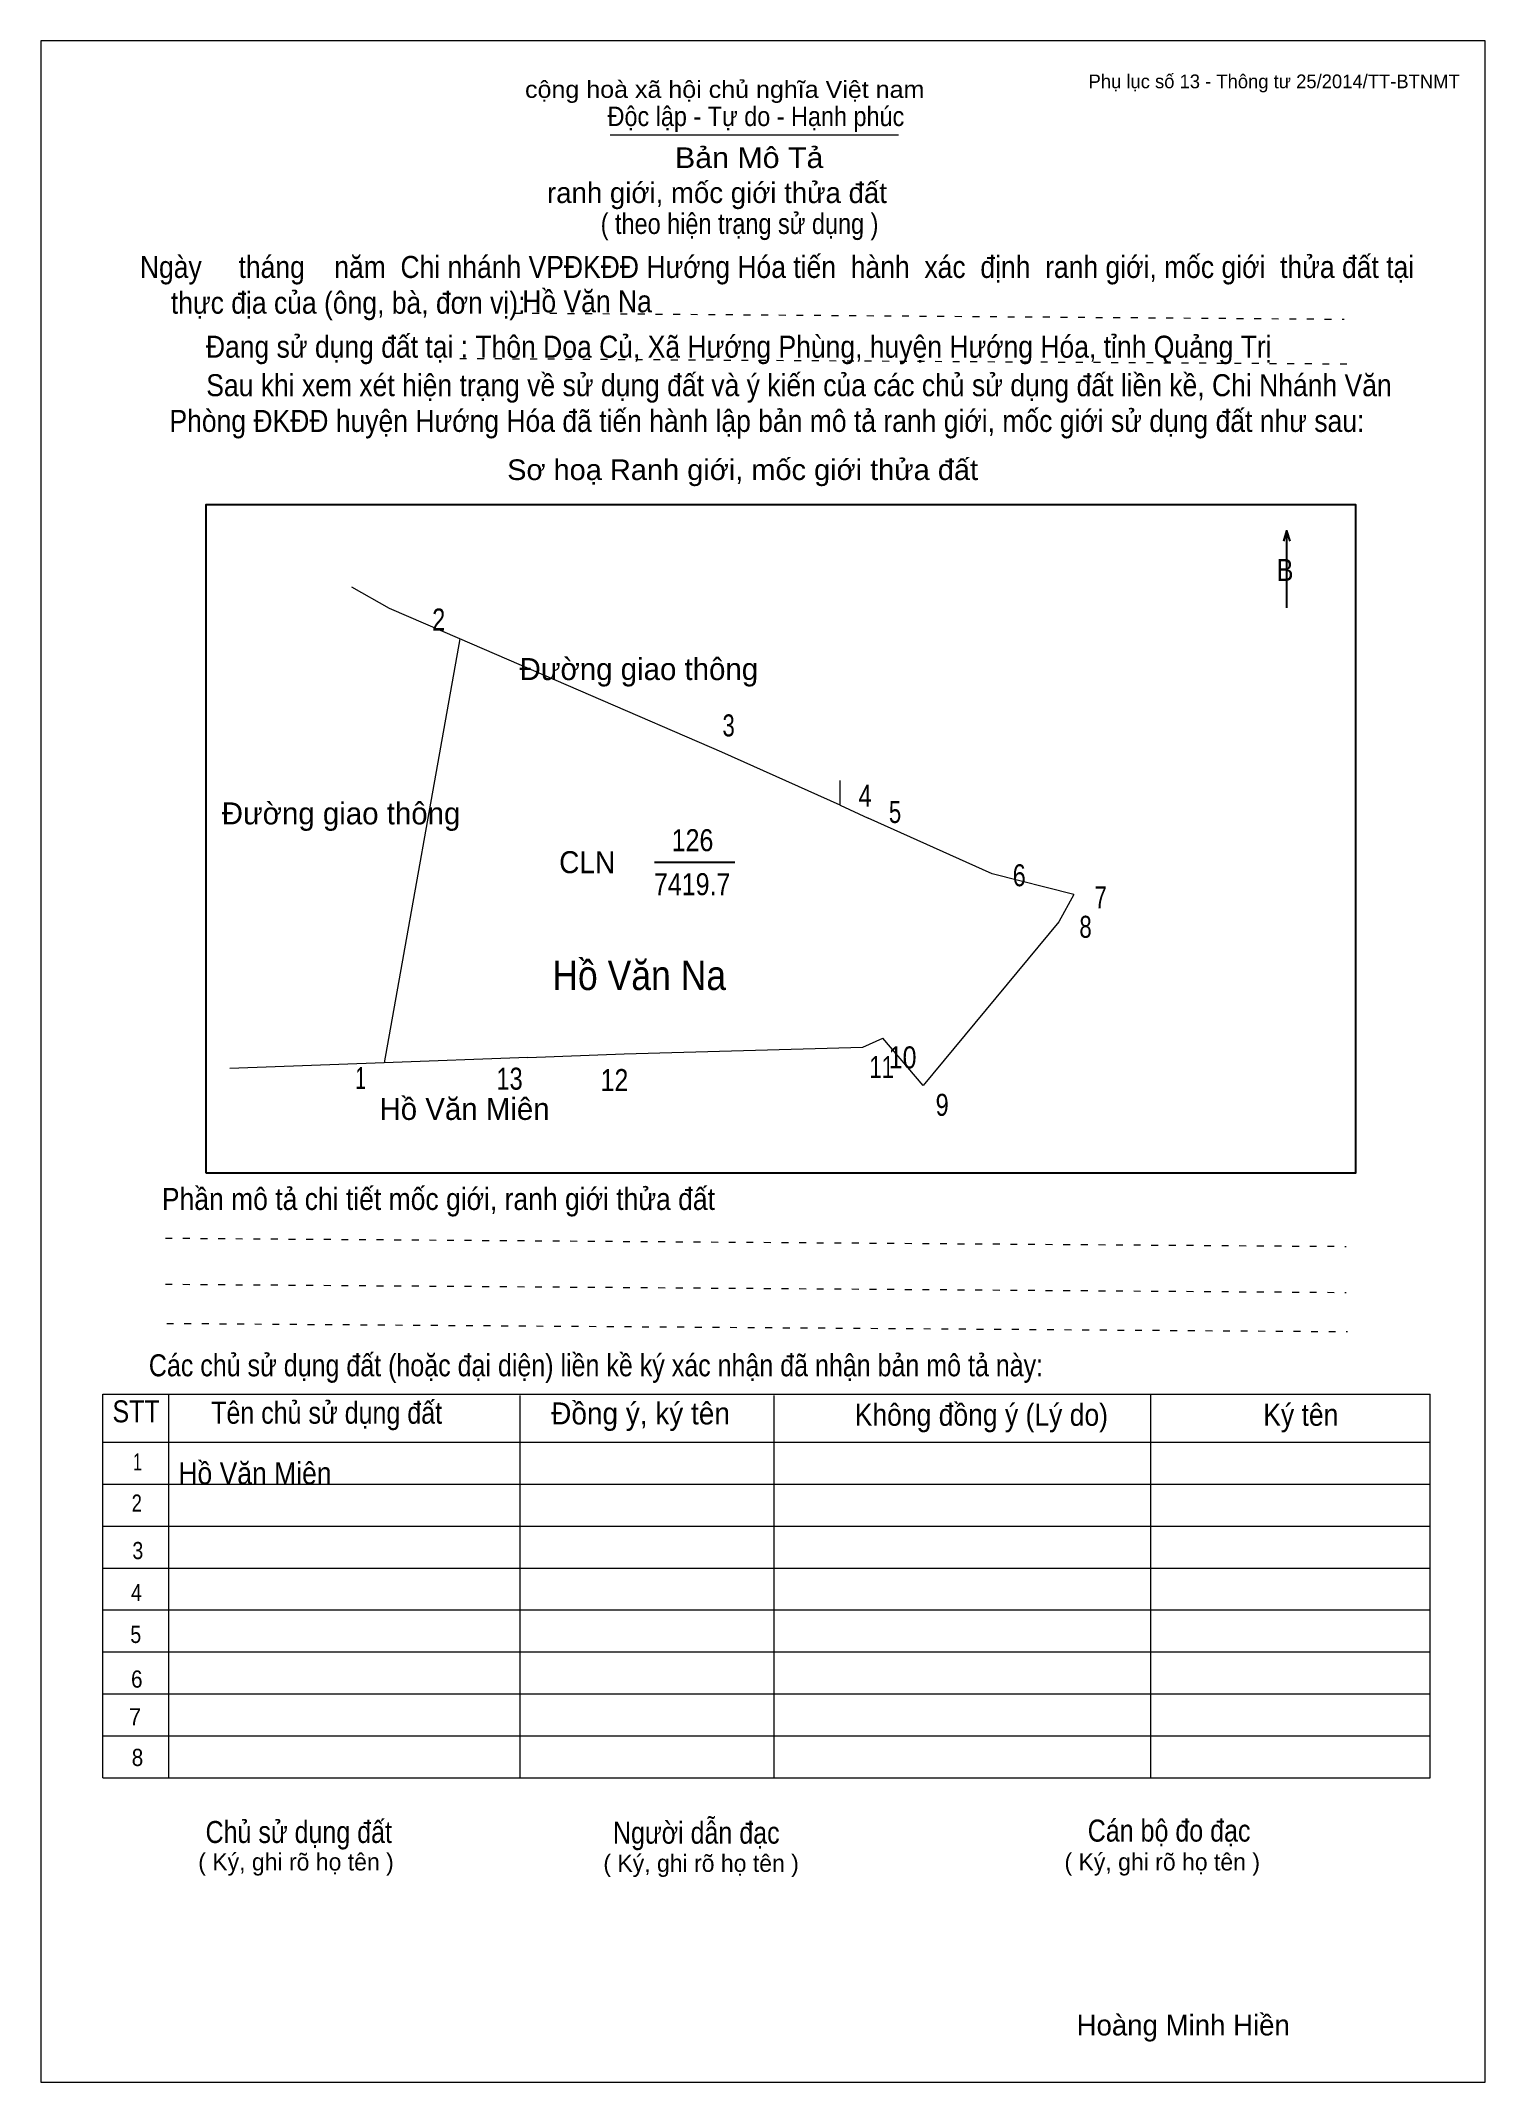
# Model space of a CAD drawing. Header units: centimetres. Extents: x 0 to 21, y 0 to 29.7.
import ezdxf
from ezdxf.enums import TextEntityAlignment as Align

# ---------------------------------------------------------------- set-up
doc = ezdxf.new("R2010")
doc.units = ezdxf.units.CM
doc.header["$LTSCALE"] = 0.13
doc.linetypes.add('DOTTED', pattern=[1.5, 0.3, -1.2])
for name, color, linetype, lineweight in [('1', 7, 'Continuous', 13), ('33', 7, 'Continuous', 25), ('6', 7, 'Continuous', 13), ('62', 7, 'Continuous', 13)]:
    doc.layers.add(name, color=color, linetype=linetype, lineweight=lineweight)
for name, color, linetype in [('2', 7, 'Continuous'), ('32', 7, 'Continuous'), ('34', 7, 'Continuous'), ('63', 7, 'Continuous')]:
    doc.layers.add(name, color=color, linetype=linetype)

msp = doc.modelspace()

# ---------------------------------------------------------------- linework, layer by layer
at = {"layer": '1'}
msp.add_lwpolyline([(21, 0), (21, 29.7), (0, 29.7), (0, 0)], close=True, dxfattribs=at)
at = {"layer": '33'}
msp.add_line((8.92, 17.75), (10.09, 17.75), dxfattribs=at)
at = {"layer": '6'}
for p, q in [((6.09, 21), (4.99, 14.83)), ((11.62, 18.58), (11.62, 18.94)), ((11.62, 18.58), (12.03, 18.39)), ((15.02, 17.28), (14.8, 16.88)), ((14.8, 16.88), (12.83, 14.5)), ((12.83, 14.5), (12.24, 15.19)), ((7.08, 14.91), (8.48, 14.96))]:
    msp.add_line(p, q, dxfattribs=at)
for points in [[(6.09, 21), (5.07, 21.44), (4.52, 21.75)], [(11.62, 18.58), (9.9, 19.35), (6.09, 21)], [(15.02, 17.28), (13.83, 17.58), (12.03, 18.39)], [(8.48, 14.96), (11.95, 15.06), (12.24, 15.19)], [(7.08, 14.91), (4.99, 14.83), (2.75, 14.75)]]:
    msp.add_lwpolyline(points, dxfattribs=at)
at = {"layer": '62'}
for p, q in [((8.28, 28.33), (12.47, 28.33)), ((0.9, 10.01), (20.2, 10.01)), ((0.9, 4.43), (0.9, 10.01)), ((1.86, 4.43), (1.86, 10.01)), ((6.97, 4.43), (6.97, 9.99)), ((10.66, 4.43), (10.66, 9.99)), ((16.14, 4.43), (16.14, 10.01)), ((20.2, 4.43), (20.2, 10.01)), ((0.9, 9.31), (20.2, 9.31)), ((0.9, 8.7), (20.2, 8.7)), ((0.9, 8.09), (20.2, 8.09)), ((0.9, 7.48), (20.2, 7.48)), ((0.9, 6.87), (20.2, 6.87)), ((0.9, 6.26), (20.2, 6.26)), ((0.9, 5.65), (20.2, 5.65)), ((0.9, 5.04), (20.2, 5.04)), ((0.9, 4.43), (20.2, 4.43))]:
    msp.add_line(p, q, dxfattribs=at)
at = {"layer": '62', "linetype": 'DOTTED'}
for p, q in [((6.89, 25.74), (18.95, 25.65)), ((6.09, 25.08), (19.04, 25)), ((1.81, 12.28), (18.98, 12.16)), ((1.81, 11.61), (18.98, 11.49)), ((1.83, 11.04), (19, 10.92))]:
    msp.add_line(p, q, dxfattribs=at)
at = {"layer": '62', "lineweight": 25}
for p, q in [((18.11, 22.58), (18.11, 21.45)), ((18.11, 22.57), (18.07, 22.42)), ((18.11, 22.57), (18.16, 22.42))]:
    msp.add_line(p, q, dxfattribs=at)
msp.add_lwpolyline([(2.4, 13.23), (19.12, 13.23), (19.12, 22.95), (2.4, 22.95)], close=True, dxfattribs=at)

# ---------------------------------------------------------------- texts
at = {"layer": '2', "width": 0.9}
msp.add_text('Hồ Văn Na', height=0.4292, dxfattribs=at).set_placement((8.7, 15.89), align=Align.CENTER)
at = {"layer": '32'}
for s, width, p in [('2', 0.8, (5.785, 21.12)), ('3', 0.75, (10, 19.58)), ('4', 0.8, (11.985, 18.56)), ('5', 0.75, (12.42, 18.32)), ('6', 0.8, (14.225, 17.4)), ('7', 0.75, (15.41, 17.08)), ('8', 0.75, (15.19, 16.65)), ('11', 0.75, (12.225, 14.61)), ('10', 0.85, (12.53, 14.75)), ('1', 0.65, (4.65, 14.45)), ('13', 0.8, (6.815, 14.44)), ('12', 0.85, (8.34, 14.42)), ('9', 0.8, (13.105, 14.06))]:
    msp.add_text(s, height=0.32, dxfattribs=dict(at, width=width)).set_placement(p, align=Align.CENTER)
at = {"layer": '33'}
for s, p in [('Đường giao thông', (8.695, 20.4)), ('Đường giao thông', (4.365, 18.3)), ('Hồ Văn Miên ', (6.22, 14)), ('Hồ Văn Miên ', (6.22, 14)), ('Hồ Văn Miên ', (6.22, 14)), ('Hồ Văn Miên ', (6.22, 14))]:
    msp.add_text(s, height=0.32, dxfattribs=at).set_placement(p, align=Align.CENTER)
at = {"layer": '33', "width": 0.85}
for s, p in [('126', (9.475, 17.91)), ('7419.7', (9.47, 17.27))]:
    msp.add_text(s, height=0.32, dxfattribs=at).set_placement(p, align=Align.CENTER)
at = {"layer": '33', "width": 0.95}
msp.add_text('CLN', height=0.32, dxfattribs=at).set_placement((8.35, 17.59), align=Align.RIGHT)
at = {"layer": '34', "width": 0.9}
for s, p in [('Hồ Văn Na', (7, 25.75)), ('Hồ Văn Miên ', (2, 8.7))]:
    msp.add_text(s, height=0.32, dxfattribs=at).set_placement(p)
at = {"layer": '62'}
for s, height, width, p in [('cộng hoà xã hội chủ nghĩa Việt nam', 0.2474, 1.1, (7.04, 28.87)), ('Độc lập - Tự do - Hạnh phúc', 0.2828, 0.9, (8.24, 28.46)), ('Bản Mô Tả', 0.3, 1.1, (9.22, 27.85)), ('( theo hiện trạng sử dụng )', 0.3, 0.85, (8.14, 26.89)), ('Ngày     tháng    năm  Chi nhánh VPĐKĐĐ Hướng Hóa tiến  hành  xác  định  ranh giới, mốc giới  thửa đất tại ', 0.32, 0.9, (1.44, 26.25)), ('thực địa của (ông, bà, đơn vị): ', 0.32, 0.9, (1.89, 25.73)), ('Đang sử dụng đất tại : Thôn Doa Củ, Xã Hướng Phùng, huyện Hướng Hóa, tỉnh Quảng Trị', 0.32, 0.9, (2.4, 25.09)), ('     Sau khi xem xét hiện trạng về sử dụng đất và ý kiến của các chủ sử dụng đất liền kề, Chi Nhánh Văn ', 0.32, 0.9, (1.87, 24.53)), ('Phòng ĐKĐĐ huyện Hướng Hóa đã tiến hành lập bản mô tả ranh giới, mốc giới sử dụng đất như sau:', 0.32, 0.9, (1.87, 24.01)), ('Sơ hoạ Ranh giới, mốc giới thửa đất', 0.3, 1.05, (6.78, 23.31)), ('B', 0.32, 0.85, (17.97, 21.84)), ('Phần mô tả chi tiết mốc giới, ranh giới thửa đất ', 0.32, 0.9, (1.76, 12.69)), ('Các chủ sử dụng đất (hoặc đại diện) liền kề ký xác nhận đã nhận bản mô tả này:', 0.32, 0.85, (1.57, 10.27))]:
    msp.add_text(s, height=height, dxfattribs=dict(at, width=width)).set_placement(p)
msp.add_text('ranh giới, mốc giới thửa đất', height=0.3, dxfattribs=at).set_placement((7.36, 27.34))
for s, height, width, p in [('STT', 0.32, 0.85, (1.385, 9.6)), ('Tên chủ sử dụng đất', 0.32, 0.85, (4.155, 9.58)), ('Đồng ý, ký tên', 0.32, 0.95, (8.72, 9.57)), ('Không đồng ý (Lý do)', 0.32, 0.9, (13.675, 9.55)), ('Ký tên', 0.32, 0.9, (18.32, 9.55)), ('1', 0.25, 0.7, (1.405, 8.9)), ('2', 0.25, 0.8, (1.395, 8.3)), ('3', 0.25, 0.85, (1.41, 7.61)), ('4', 0.25, 0.85, (1.39, 7)), ('5', 0.25, 0.85, (1.38, 6.39)), ('6', 0.25, 0.9, (1.395, 5.74)), ('7', 0.25, 0.95, (1.37, 5.19)), ('8', 0.25, 0.9, (1.405, 4.6)), ('Người dẫn đạc', 0.32, 0.85, (9.53, 3.47)), ('Chủ sử dụng đất', 0.32, 0.85, (3.75, 3.48)), ('Cán bộ đo đạc', 0.32, 0.85, (16.405, 3.5))]:
    msp.add_text(s, height=height, dxfattribs=dict(at, width=width)).set_placement(p, align=Align.CENTER)
for p in [(3.71, 3.08), (9.6, 3.06), (16.305, 3.08)]:
    msp.add_text('( Ký, ghi rõ họ tên )', height=0.25, dxfattribs=at).set_placement(p, align=Align.CENTER)
at = {"layer": '63'}
msp.add_text('Phụ lục số 13 - Thông tư 25/2014/TT-BTNMT', height=0.2, dxfattribs=at).set_placement((20.63, 29.01), align=Align.RIGHT)
msp.add_text('Hoàng Minh Hiền', height=0.3, dxfattribs=at).set_placement((16.61, 0.68), align=Align.CENTER)

doc.saveas('drawing.dxf')
